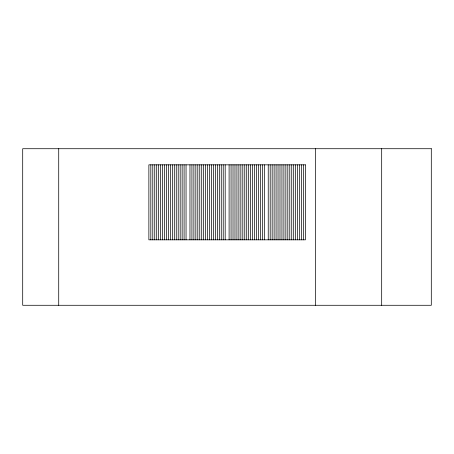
<?xml version="1.0" encoding="UTF-8"?>
<svg xmlns="http://www.w3.org/2000/svg" width="454" height="454" viewBox="0 0 454 454"><rect width="100%" height="100%" fill="white"/><g stroke="black" fill="none" stroke-linecap="round" stroke-linejoin="round"><path stroke-width="0.68" d="M381.678 148.719L381.678 305.281M315.343 148.719L315.343 305.281M303.471 164.836L303.471 239.826M301.513 164.836L301.513 239.826M299.555 164.836L299.555 239.826M297.597 164.836L297.597 239.826M295.639 164.836L295.639 239.826M293.687 164.836L293.687 239.826M291.729 164.836L291.729 239.826M289.771 164.836L289.771 239.826M287.813 164.836L287.813 239.826M285.855 164.836L285.855 239.826M283.898 164.836L283.898 239.826M281.945 164.836L281.945 239.826M279.987 164.836L279.987 239.826M278.03 164.836L278.03 239.826M276.072 164.836L276.072 239.826M274.114 164.836L274.114 239.826M272.156 164.836L272.156 239.826M270.198 164.836L270.198 239.826M268.246 164.836L268.246 239.826M264.33 164.836L264.33 239.826M262.372 164.836L262.372 239.826M260.414 164.836L260.414 239.826M258.457 164.836L258.457 239.826M256.504 164.836L256.504 239.826M254.546 164.836L254.546 239.826M252.589 164.836L252.589 239.826M250.631 164.836L250.631 239.826M248.673 164.836L248.673 239.826M246.715 164.836L246.715 239.826M244.757 164.836L244.757 239.826M242.805 164.836L242.805 239.826M240.847 164.836L240.847 239.826M238.889 164.836L238.889 239.826M236.931 164.836L236.931 239.826M234.973 164.836L234.973 239.826M233.016 164.836L233.016 239.826M231.063 164.836L231.063 239.826M229.105 164.836L229.105 239.826M225.19 164.836L225.19 239.826M223.232 164.836L223.232 239.826M221.274 164.836L221.274 239.826M219.322 164.836L219.322 239.826M217.364 164.836L217.364 239.826M215.406 164.836L215.406 239.826M213.448 164.836L213.448 239.826M211.49 164.836L211.49 239.826M209.532 164.836L209.532 239.826M207.574 164.836L207.574 239.826M205.622 164.836L205.622 239.826M203.664 164.836L203.664 239.826M201.707 164.836L201.707 239.826M199.749 164.836L199.749 239.826M197.791 164.836L197.791 239.826M195.833 164.836L195.833 239.826M193.881 164.836L193.881 239.826M191.923 164.836L191.923 239.826M189.965 164.836L189.965 239.826M186.049 164.836L186.049 239.826M184.091 164.836L184.091 239.826M182.139 164.836L182.139 239.826M180.181 164.836L180.181 239.826M178.223 164.836L178.223 239.826M176.266 164.836L176.266 239.826M174.308 164.836L174.308 239.826M172.35 164.836L172.35 239.826M170.392 164.836L170.392 239.826M168.44 164.836L168.44 239.826M166.482 164.836L166.482 239.826M164.524 164.836L164.524 239.826M162.566 164.836L162.566 239.826M160.608 164.836L160.608 239.826M158.65 164.836L158.65 239.826M156.698 164.836L156.698 239.826M154.74 164.836L154.74 239.826M152.782 164.836L152.782 239.826M150.824 164.836L150.824 239.826M58.719 148.719L58.719 305.281M431.3 148.719L22.7 148.719L22.7 305.281L431.3 305.281L431.3 148.719M305.429 164.836L148.867 164.836L148.867 239.826L305.429 239.826L305.429 164.836"/></g></svg>
